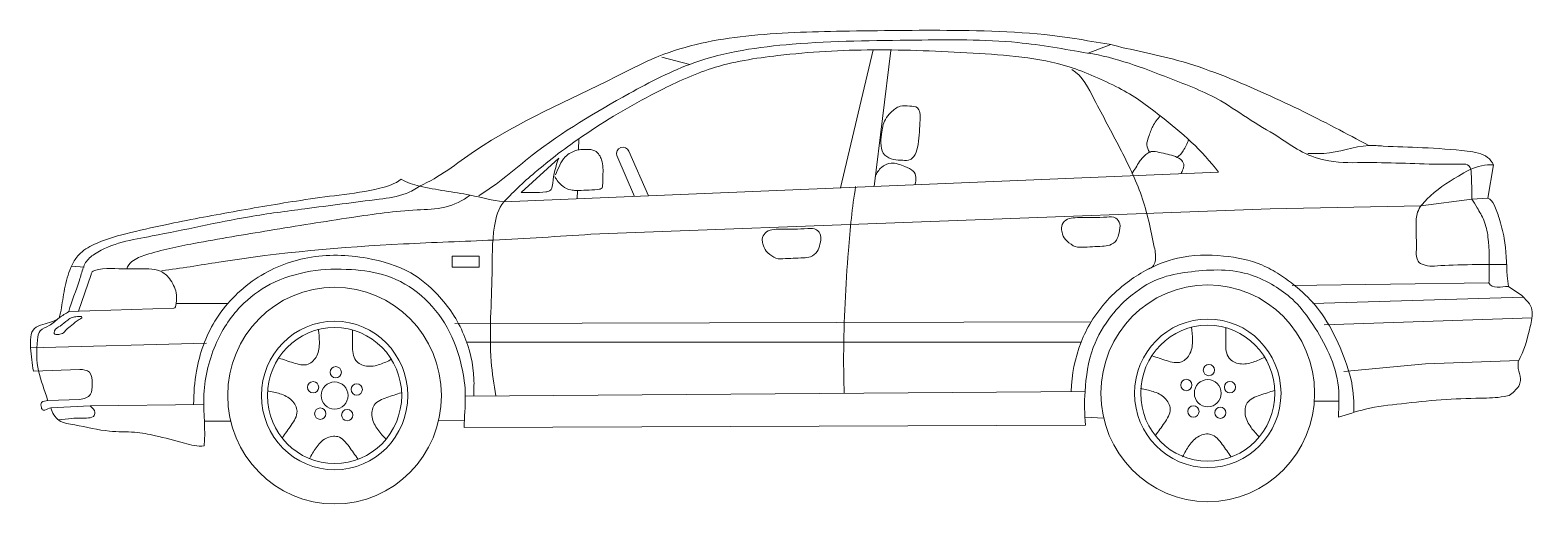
# Model space of a CAD drawing. Header units: millimetres. Extents: x -71 to 10084, y -63 to 6230.
# Drawn here: x 5835.719 to 5840.211, y 4080.267 to 4081.683 of the extents above; entities that cross this region are included whole.
import ezdxf

# ---------------------------------------------------------------- set-up
doc = ezdxf.new("R2010")
doc.units = ezdxf.units.MM
doc.layers.add('VISTA LEJOS', color=8, linetype='Continuous', lineweight=5, true_color=0x7a8581)

# ---------------------------------------------------------------- blocks, each defined once
blk = doc.blocks.new('auto costado')
for p, q in [((250.8039, 126.3233), (250.7061, 125.9107)), ((250.8565, 126.3209), (250.8071, 125.9149)), ((251.4463, 126.3137), (251.5147, 126.3389)), ((250.1723, 126.3017), (250.256, 126.2799)), ((249.9245, 126.0578), (249.9235, 126.0243)), ((249.8643, 125.9991), (249.7518, 125.8967)), ((250.091, 125.8853), (250.0382, 126.0074)), ((250.1328, 125.887), (250.0737, 126.0206)), ((249.7, 125.8691), (251.8361, 125.9574)), ((252.6586, 125.9798), (252.6415, 125.8796)), ((249.92, 125.9033), (249.9192, 125.8782)), ((252.593, 125.8767), (252.4411, 125.8574)), ((252.6415, 125.8796), (252.593, 125.8767)), ((249.9603, 125.7719), (251.9904, 125.8477)), ((251.9904, 125.8477), (252.4411, 125.8574)), ((249.5462, 125.6738), (249.5462, 125.7065)), ((249.5462, 125.7065), (249.6267, 125.7065)), ((249.6267, 125.7065), (249.6267, 125.6738)), ((248.4095, 125.6767), (248.4463, 125.6733)), ((248.4665, 125.6515), (248.4285, 125.5419)), ((249.6267, 125.6738), (249.5462, 125.6738)), ((252.0568, 125.6193), (252.6445, 125.6266)), ((252.7025, 125.616), (252.7425, 125.589)), ((248.7142, 125.5511), (248.3999, 125.541)), ((248.8748, 125.5647), (248.7209, 125.5647)), ((252.1186, 125.5654), (252.7469, 125.5843)), ((252.7425, 125.589), (252.7615, 125.5688)), ((249.5535, 125.5056), (251.4556, 125.5106)), ((252.1519, 125.5018), (252.7733, 125.5221)), ((248.8112, 125.4461), (248.2862, 125.4325)), ((251.4255, 125.4496), (249.5884, 125.4496)), ((248.2941, 125.3632), (248.4329, 125.3683)), ((252.2109, 125.362), (252.4552, 125.3852)), ((252.4552, 125.3852), (252.7339, 125.3946)), ((248.4329, 125.2785), (248.337, 125.2749)), ((249.5851, 125.2884), (251.4373, 125.3019)), ((248.4634, 125.2597), (248.3464, 125.2529)), ((248.8031, 125.2629), (248.4634, 125.2597)), ((252.1227, 125.2734), (252.1963, 125.2734)), ((248.884, 125.2139), (248.805, 125.2139)), ((249.5052, 125.2153), (249.5822, 125.2146)), ((251.439, 125.2019), (249.5818, 125.1949)), ((251.437, 125.2254), (251.4934, 125.222))]:
    blk.add_line(p, q)
for centre, major_axis, start_param, end_param in [((250.0562, 126.0129), (0, 0.0193), -1.160993, 1.882563), ((249.1944, 125.29), (0, 0.324), -1.570796, 4.712389), ((251.8042, 125.2968), (0, 0.324), -1.570796, 4.712389), ((249.1944, 125.29), (0, 0.222), 4.712389, 10.995574), ((251.8042, 125.2968), (0, 0.222), 4.712389, 10.995574), ((249.1944, 125.29), (0, 0.2034), -1.570796, 4.712389), ((251.8042, 125.2968), (0, 0.2034), -1.570796, 4.712389), ((249.1978, 125.3595), (0, 0.017), 4.712389, 10.995574), ((251.8075, 125.3662), (0, 0.017), 4.712389, 10.995574), ((249.1303, 125.3147), (0, 0.017), 4.712389, 10.995574), ((249.1944, 125.29), (0, 0.0407), 4.712389, 10.995574), ((249.2606, 125.3083), (0, 0.017), 4.712389, 10.995574), ((251.7401, 125.3215), (0, 0.017), -1.570796, 4.712389), ((251.8042, 125.2968), (0, 0.0407), 4.712389, 10.995574), ((251.8704, 125.315), (0, 0.017), 4.712389, 10.995574), ((249.1515, 125.2358), (0, 0.017), 4.712389, 10.995574), ((249.232, 125.2318), (0, 0.017), 4.712389, 10.995574), ((251.7612, 125.2425), (0, 0.017), 4.712389, 10.995574), ((251.8417, 125.2386), (0, 0.017), 4.712389, 10.995574)]:
    blk.add_ellipse(centre, major_axis=major_axis, ratio=0.985724, start_param=start_param, end_param=end_param)
for points, knots in [([(249.4484, 125.9161), (249.5078, 125.942), (249.6852, 126.0859), (249.9369, 126.1896), (250.199, 126.3284), (250.4311, 126.3733), (250.7272, 126.3797), (251.0549, 126.3841), (251.3222, 126.3751), (251.4749, 126.345), (251.5093, 126.3403)], [0, 0, 0, 0, 0.194149, 0.671049, 0.81115, 1.078546, 1.368237, 1.700625, 2.062487, 2.16666, 2.16666, 2.16666, 2.16666]), ([(249.625, 125.8871), (249.6821, 125.9218), (249.818, 126.0445), (250.0357, 126.1736), (250.2903, 126.3076), (250.586, 126.3497), (250.9094, 126.3515), (251.2056, 126.3564), (251.3756, 126.3256), (251.4447, 126.3136)], [0, 0, 0, 0, 0.199834, 0.541412, 0.755316, 1.054523, 1.422963, 1.729122, 1.939463, 1.939463, 1.939463, 1.939463]), ([(249.7, 125.8691), (249.7313, 125.9021), (249.8105, 125.975), (249.9648, 126.0902), (250.14, 126.1915), (250.3298, 126.2793), (250.5468, 126.3135), (250.8087, 126.3283), (251.0988, 126.315), (251.3519, 126.2975), (251.49, 126.2337), (251.538, 126.2094)], [0, 0, 0, 0, 0.135408, 0.319946, 0.573768, 0.739841, 0.941959, 1.227004, 1.526058, 1.815863, 1.976602, 1.976602, 1.976602, 1.976602]), ([(251.4447, 126.3136), (251.5293, 126.3013), (251.6621, 126.2488), (251.8285, 126.1855), (251.9327, 126.1109), (252.0163, 126.0641), (252.0881, 126.013), (252.1758, 125.9835), (252.3185, 125.9893), (252.4542, 125.9803), (252.5515, 125.9819), (252.5743, 125.9815), (252.5752, 125.9815)], [0, 0, 0, 0, 6.575681, 10.86028, 13.616545, 16.340605, 18.21283, 20.346462, 23.293515, 29.122467, 30.77875, 30.849234, 30.849234, 30.849234, 30.849234]), ([(251.5093, 126.3403), (251.5772, 126.3226), (251.7347, 126.2948), (251.959, 126.2028), (252.147, 126.112), (252.2519, 126.0549), (252.2855, 126.0373)], [0, 0, 0, 0, 0.2102399, 0.4780442, 0.7218551, 0.8352052, 0.8352052, 0.8352052, 0.8352052]), ([(251.3981, 126.2646), (251.4296, 126.2451), (251.4735, 126.1567), (251.5408, 126.0333), (251.6127, 125.8882), (251.6367, 125.7721), (251.6514, 125.6994), (251.6399, 125.6712), (251.625, 125.6681), (251.6181, 125.6636)], [0, 0, 0, 0, 0.1108819, 0.2733562, 0.428379, 0.58366, 0.6267247, 0.6427525, 0.6673656, 0.6673656, 0.6673656, 0.6673656]), ([(251.538, 126.2094), (251.5823, 126.1873), (251.6871, 126.1085), (251.7884, 126.0231), (251.8361, 125.9574)], [0, 0, 0, 0, 0.1482232, 0.3895153, 0.3895153, 0.3895153, 0.3895153]), ([(250.8405, 126.1154), (250.8445, 126.1234), (250.8579, 126.1383), (250.8826, 126.1584), (250.911, 126.1549), (250.9364, 126.1546), (250.9464, 126.131), (250.9421, 126.0912), (250.9416, 126.0462), (250.9299, 126.0078), (250.9132, 125.9916), (250.8901, 125.9936), (250.8647, 125.9941), (250.8242, 126.011), (250.8268, 126.0675), (250.8338, 126.1019), (250.8405, 126.1154)], [0, 0, 0, 0, 0.0264724, 0.0593557, 0.0883219, 0.1117323, 0.1265242, 0.1568383, 0.2302416, 0.2592809, 0.2729606, 0.295807, 0.3235233, 0.351887, 0.4147338, 0.4596819, 0.4596819, 0.4596819, 0.4596819]), ([(251.6619, 126.1261), (251.6537, 126.1161), (251.6388, 126.0967), (251.6288, 126.0664), (251.619, 126.0389), (251.6259, 126.0245), (251.6299, 126.0173)], [0.432568, 0.432568, 0.432568, 0.432568, 1.406839, 2.277437, 2.885273, 3.491081, 3.491081, 3.491081, 3.491081]), ([(251.713, 126.0018), (251.7196, 126.0072), (251.7338, 126.0237), (251.7431, 126.043), (251.747, 126.055)], [0.539709, 0.539709, 0.539709, 0.539709, 1.187323, 2.120242, 2.120242, 2.120242, 2.120242]), ([(249.7518, 125.8967), (249.7764, 125.8971), (249.8033, 125.8957), (249.8333, 125.9), (249.8449, 125.9066), (249.8473, 125.9456), (249.8551, 125.9752), (249.8643, 125.9991)], [0, 0, 0, 0, 0.07375, 0.0798549, 0.0913708, 0.1100312, 0.1858469, 0.1858469, 0.1858469, 0.1858469]), ([(249.8545, 125.9498), (249.8588, 125.9596), (249.8665, 125.9783), (249.8801, 126.003), (249.9015, 126.0173), (249.9235, 126.0259), (249.9479, 126.0256), (249.9711, 126.0254), (249.9859, 126.0102), (249.9979, 125.9852), (249.9963, 125.9522), (249.9961, 125.9257), (249.9944, 125.9074), (249.96, 125.9039), (249.9329, 125.903), (249.8963, 125.9036), (249.8724, 125.9166), (249.8582, 125.9333), (249.8528, 125.9443)], [0, 0, 0, 0, 0.0317433, 0.0604987, 0.081249, 0.1073256, 0.1297405, 0.154608, 0.1731493, 0.1890097, 0.2366222, 0.2650094, 0.2722877, 0.2855836, 0.3511672, 0.3664957, 0.3931134, 0.4295184, 0.4295184, 0.4295184, 0.4295184]), ([(251.577, 125.9541), (251.5864, 125.9644), (251.5967, 125.9876), (251.6165, 126.0099), (251.6376, 126.0222), (251.668, 126.0144), (251.6987, 126.0089), (251.7262, 125.9958), (251.7342, 125.9796), (251.7299, 125.9656), (251.7261, 125.9576), (251.7236, 125.9527)], [0, 0, 0, 0, 1.068823, 1.888584, 2.250321, 2.872917, 4.154871, 4.723602, 5.134012, 5.382403, 5.802348, 5.802348, 5.802348, 5.802348]), ([(252.1034, 126.0136), (252.1192, 126.0134), (252.1809, 126.0099), (252.2542, 126.0416), (252.3534, 126.0334), (252.4514, 126.0318), (252.5466, 126.025), (252.6119, 126.0161), (252.6419, 126.0048), (252.6537, 125.988), (252.6586, 125.9798)], [0, 0, 0, 0, 0.0475378, 0.1841145, 0.2273787, 0.3444179, 0.4788809, 0.5126417, 0.5428521, 0.5711987, 0.5711987, 0.5711987, 0.5711987]), ([(250.8102, 125.9456), (250.8149, 125.9554), (250.8261, 125.9744), (250.8618, 125.9903), (250.8937, 125.9761), (250.9334, 125.9612), (250.9329, 125.9364), (250.929, 125.9199)], [0, 0, 0, 0, 0.823966, 1.632073, 2.725932, 3.445774, 4.589488, 4.589488, 4.589488, 4.589488]), ([(252.6586, 125.9798), (252.6466, 125.9801), (252.6087, 125.9779), (252.5402, 125.9398), (252.4745, 125.8964), (252.4273, 125.8421), (252.4259, 125.787), (252.4289, 125.7413), (252.4264, 125.703), (252.4353, 125.6855), (252.4484, 125.6812), (252.466, 125.6753), (252.5197, 125.6813), (252.6473, 125.6824), (252.6974, 125.6816)], [0, 0, 0, 0, 0.929717, 2.873463, 5.858141, 7.062391, 8.092997, 9.887732, 10.596022, 10.968054, 11.262715, 11.617819, 12.373925, 15.847504, 15.847504, 15.847504, 15.847504]), ([(252.5905, 125.9662), (252.5921, 125.9476), (252.5931, 125.9178), (252.5936, 125.8879), (252.593, 125.8767)], [0, 0, 0, 0, 0.05524256, 0.08827152, 0.08827152, 0.08827152, 0.08827152]), ([(248.3712, 125.5227), (248.3773, 125.5424), (248.3822, 125.5858), (248.3935, 125.6389), (248.4091, 125.6819), (248.4313, 125.7178), (248.4883, 125.7508), (248.5767, 125.7764), (248.7163, 125.8071), (248.8909, 125.84), (249.0638, 125.8699), (249.2108, 125.8899), (249.3121, 125.9021), (249.3753, 125.9225), (249.3936, 125.9367)], [0, 0, 0, 0, 0.061266, 0.128131, 0.160397, 0.196547, 0.250792, 0.351251, 0.472947, 0.678896, 0.88397, 0.999391, 1.123095, 1.19203, 1.19203, 1.19203, 1.19203]), ([(249.4484, 125.9161), (249.4361, 125.907), (249.398, 125.8861), (249.2802, 125.8709), (249.1247, 125.8508), (248.8965, 125.821), (248.6894, 125.771), (248.5159, 125.7449), (248.4518, 125.6942), (248.4405, 125.665), (248.4269, 125.6154), (248.4086, 125.5728), (248.3999, 125.541)], [0, 0, 0, 0, 0.045631, 0.127615, 0.351821, 0.51901, 0.81546, 0.995799, 1.032456, 1.048911, 1.08748, 1.18523, 1.18523, 1.18523, 1.18523]), ([(249.3936, 125.9367), (249.4102, 125.9264), (249.4792, 125.9057), (249.5833, 125.8962), (249.6661, 125.8728), (249.7, 125.8691)], [0, 0, 0, 0, 0.0584136, 0.2119005, 0.314293, 0.314293, 0.314293, 0.314293]), ([(250.7517, 125.9153), (250.7415, 125.8519), (250.7253, 125.6831), (250.7141, 125.4765), (250.7163, 125.334), (250.7173, 125.2966)], [0, 0, 0, 0, 4.872633, 12.847753, 15.684022, 15.684022, 15.684022, 15.684022]), ([(248.5734, 125.6682), (248.5753, 125.677), (248.5923, 125.6975), (248.6623, 125.7228), (248.8005, 125.7504), (249.0063, 125.7848), (249.2282, 125.8205), (249.4028, 125.8454), (249.5249, 125.8473), (249.5773, 125.8723), (249.5995, 125.889)], [0, 0, 0, 0, 0.026421, 0.072783, 0.220421, 0.449411, 0.698205, 0.894498, 0.978523, 1.061546, 1.061546, 1.061546, 1.061546]), ([(249.7, 125.8691), (249.6833, 125.8494), (249.6637, 125.7738), (249.668, 125.6148), (249.6527, 125.4434), (249.6702, 125.3231), (249.6765, 125.289)], [0, 0, 0, 0, 1.970574, 5.590875, 12.209584, 14.84005, 14.84005, 14.84005, 14.84005]), ([(252.593, 125.8767), (252.5997, 125.8692), (252.611, 125.8476), (252.6329, 125.8123), (252.6472, 125.7435), (252.6447, 125.6807), (252.6457, 125.6347), (252.6445, 125.6266)], [0, 0, 0, 0, 0.029762, 0.0718421, 0.1227544, 0.2339451, 0.2580334, 0.2580334, 0.2580334, 0.2580334]), ([(252.6415, 125.8796), (252.6502, 125.8778), (252.6638, 125.8545), (252.6772, 125.8151), (252.6964, 125.7438), (252.6972, 125.6855), (252.6987, 125.6482)], [0, 0, 0, 0, 0.026456, 0.0682633, 0.1300036, 0.2405112, 0.2405112, 0.2405112, 0.2405112]), ([(251.4017, 125.738), (251.4092, 125.7328), (251.4411, 125.7338), (251.4761, 125.7354), (251.5125, 125.7377), (251.533, 125.7529), (251.5397, 125.7777), (251.5446, 125.8016), (251.5292, 125.8255), (251.482, 125.8217), (251.4358, 125.8222), (251.3781, 125.8215), (251.3652, 125.7939), (251.3689, 125.7748), (251.3773, 125.753), (251.3935, 125.7436), (251.4017, 125.738)], [0, 0, 0, 0, 0.0271591, 0.0882528, 0.1100471, 0.1348935, 0.1579529, 0.1844903, 0.2047032, 0.231634, 0.3133176, 0.3604554, 0.3804606, 0.3938066, 0.4175119, 0.4470031, 0.4470031, 0.4470031, 0.4470031]), ([(248.6778, 125.6635), (248.7349, 125.6697), (248.9736, 125.7127), (249.3052, 125.7414), (249.6767, 125.754), (249.8634, 125.7655), (249.9603, 125.7719)], [0, 0, 0, 0, 0.172393, 0.726794, 0.996269, 1.287707, 1.287707, 1.287707, 1.287707]), ([(250.5076, 125.7035), (250.5151, 125.6983), (250.547, 125.6993), (250.582, 125.7009), (250.6184, 125.7032), (250.6389, 125.7184), (250.6456, 125.7431), (250.6505, 125.7671), (250.6351, 125.791), (250.5879, 125.7872), (250.5417, 125.7877), (250.484, 125.787), (250.4711, 125.7594), (250.4748, 125.7403), (250.4832, 125.7184), (250.4994, 125.709), (250.5076, 125.7035)], [0, 0, 0, 0, 0.0271591, 0.0882528, 0.1100471, 0.1348935, 0.1579529, 0.1844903, 0.2047032, 0.231634, 0.3133176, 0.3604554, 0.3804606, 0.3938066, 0.4175119, 0.4470031, 0.4470031, 0.4470031, 0.4470031]), ([(248.7731, 125.2632), (248.7731, 125.2966), (248.7794, 125.3833), (248.829, 125.5232), (248.9496, 125.6472), (249.115, 125.7148), (249.2792, 125.7093), (249.4155, 125.6693), (249.5159, 125.5862), (249.587, 125.4778), (249.6134, 125.3677), (249.6107, 125.3055), (249.6101, 125.2885)], [0, 0, 0, 0, 2.537488, 6.565615, 10.992391, 15.341193, 19.88856, 23.415225, 26.040442, 29.690485, 33.12115, 34.408338, 34.408338, 34.408338, 34.408338]), ([(251.3958, 125.3024), (251.397, 125.3525), (251.4118, 125.4258), (251.4674, 125.5392), (251.5361, 125.6126), (251.6277, 125.6719), (251.724, 125.71), (251.845, 125.7124), (251.9498, 125.6916), (252.0519, 125.6346), (252.1407, 125.5549), (252.2009, 125.4354), (252.2375, 125.3362), (252.2415, 125.2692), (252.2411, 125.2396)], [0, 0, 0, 0, 3.798264, 5.523468, 9.580512, 11.250675, 13.879504, 17.411853, 20.422658, 21.96265, 26.35286, 29.261468, 32.081839, 34.313064, 34.313064, 34.313064, 34.313064]), ([(248.7142, 125.5511), (248.7192, 125.5513), (248.7224, 125.5738), (248.7229, 125.6008), (248.7052, 125.6384), (248.6749, 125.6652), (248.6285, 125.6703), (248.5629, 125.666), (248.5073, 125.6736), (248.4683, 125.6607), (248.4675, 125.6543), (248.4665, 125.6515)], [0, 0, 0, 0, 0.0149443, 0.0470149, 0.0933476, 0.1278066, 0.1635523, 0.2287673, 0.3258829, 0.3333596, 0.3423567, 0.3423567, 0.3423567, 0.3423567]), ([(248.8049, 125.1395), (248.8092, 125.1873), (248.7938, 125.2894), (248.8274, 125.4374), (248.9019, 125.5553), (249.0041, 125.6311), (249.1206, 125.6668), (249.2396, 125.67), (249.3559, 125.6536), (249.4592, 125.5939), (249.5371, 125.4963), (249.5749, 125.3892), (249.5891, 125.2869), (249.5816, 125.2261), (249.5818, 125.1949)], [0, 0, 0, 0, 0.142001, 0.301275, 0.437531, 0.547526, 0.673904, 0.796076, 0.903014, 1.022038, 1.143149, 1.266339, 1.354124, 1.446307, 1.446307, 1.446307, 1.446307]), ([(251.439, 125.2019), (251.4353, 125.235), (251.4352, 125.3131), (251.4519, 125.4288), (251.5091, 125.5259), (251.5803, 125.5985), (251.6628, 125.6471), (251.7565, 125.6612), (251.8451, 125.6687), (251.9307, 125.6557), (252.0011, 125.6211), (252.0636, 125.5767), (252.1159, 125.5096), (252.1649, 125.427), (252.1993, 125.329), (252.1964, 125.2592), (252.1947, 125.2251)], [0, 0, 0, 0, 0.098573, 0.23054, 0.339595, 0.426257, 0.532295, 0.618409, 0.708027, 0.798738, 0.873603, 0.941194, 1.025798, 1.12377, 1.226385, 1.327496, 1.327496, 1.327496, 1.327496]), ([(252.6445, 125.6266), (252.6469, 125.6176), (252.6735, 125.6112), (252.6914, 125.6161), (252.7025, 125.616)], [0, 0, 0, 0, 0.02763182, 0.06096241, 0.06096241, 0.06096241, 0.06096241]), ([(252.7615, 125.5688), (252.7677, 125.5632), (252.778, 125.5377), (252.7633, 125.4757), (252.7499, 125.4233), (252.7319, 125.391)], [0, 0, 0, 0, 0.025053, 0.0746705, 0.1843208, 0.1843208, 0.1843208, 0.1843208]), ([(248.3712, 125.5227), (248.3579, 125.511), (248.3311, 125.5055), (248.2841, 125.4895), (248.2847, 125.4252), (248.2907, 125.3863), (248.2941, 125.3632)], [0, 0, 0, 0, 0.0526741, 0.0803486, 0.1383387, 0.207337, 0.207337, 0.207337, 0.207337]), ([(248.3999, 125.541), (248.3908, 125.5342), (248.3686, 125.524), (248.346, 125.4976), (248.3106, 125.4886), (248.3024, 125.4329), (248.3038, 125.3638), (248.3278, 125.3059), (248.3368, 125.2756), (248.337, 125.2749)], [0, 0, 0, 0, 0.869044, 1.837975, 2.625282, 3.343717, 5.702266, 7.993078, 8.052881, 8.052881, 8.052881, 8.052881]), ([(248.3577, 125.4837), (248.3598, 125.4906), (248.3777, 125.4984), (248.3923, 125.5129), (248.4106, 125.5251), (248.4224, 125.5256), (248.4414, 125.5279), (248.4369, 125.5194), (248.4239, 125.5156), (248.411, 125.5002), (248.3935, 125.4896), (248.3857, 125.4777), (248.3772, 125.4745), (248.3695, 125.4728), (248.3625, 125.4715), (248.3541, 125.475), (248.3569, 125.4809), (248.3577, 125.4837)], [0, 0, 0, 0, 0.0213176, 0.0500376, 0.0658035, 0.0816867, 0.0949923, 0.0978326, 0.106188, 0.1339776, 0.1553462, 0.1670296, 0.1744289, 0.181829, 0.1907378, 0.1960461, 0.2046074, 0.2046074, 0.2046074, 0.2046074]), ([(249.0283, 125.4019), (249.0427, 125.3975), (249.0696, 125.3874), (249.115, 125.3752), (249.1462, 125.4094), (249.1504, 125.4489), (249.1474, 125.4753), (249.1455, 125.4881)], [0, 0, 0, 0, 0.045103, 0.0896794, 0.1255747, 0.1660186, 0.2042174, 0.2042174, 0.2042174, 0.2042174]), ([(249.2479, 125.4849), (249.2483, 125.4696), (249.2472, 125.4405), (249.2498, 125.393), (249.2915, 125.3735), (249.3298, 125.3816), (249.3536, 125.3927), (249.365, 125.3985)], [0, 0, 0, 0, 0.045103, 0.0896794, 0.1255747, 0.1660186, 0.2042174, 0.2042174, 0.2042174, 0.2042174]), ([(251.638, 125.4086), (251.6524, 125.4042), (251.6794, 125.3942), (251.7247, 125.382), (251.7559, 125.4162), (251.7601, 125.4556), (251.7571, 125.4821), (251.7552, 125.4948)], [0, 0, 0, 0, 0.045103, 0.0896794, 0.1255747, 0.1660186, 0.2042174, 0.2042174, 0.2042174, 0.2042174]), ([(251.8577, 125.4916), (251.858, 125.4764), (251.857, 125.4473), (251.8595, 125.3998), (251.9013, 125.3802), (251.9395, 125.3884), (251.9634, 125.3994), (251.9748, 125.4052)], [0, 0, 0, 0, 0.045103, 0.0896794, 0.1255747, 0.1660186, 0.2042174, 0.2042174, 0.2042174, 0.2042174]), ([(248.4329, 125.3683), (248.4428, 125.3675), (248.4693, 125.3642), (248.4696, 125.3257), (248.4704, 125.2889), (248.4446, 125.2795), (248.4329, 125.2785)], [0, 0, 0, 0, 0.0296287, 0.0656914, 0.0961757, 0.1313246, 0.1313246, 0.1313246, 0.1313246]), ([(252.7319, 125.391), (252.7322, 125.3843), (252.7299, 125.3667), (252.7406, 125.3451), (252.7372, 125.3211), (252.7238, 125.3069), (252.7106, 125.2909), (252.6729, 125.2832), (252.6043, 125.282), (252.5011, 125.2789), (252.3867, 125.266), (252.2826, 125.255), (252.2217, 125.2331), (252.1947, 125.2251)], [0, 0, 0, 0, 0.0199456, 0.0510591, 0.0683917, 0.0873944, 0.1082362, 0.1280869, 0.1986029, 0.3165921, 0.4359817, 0.5446235, 0.6289635, 0.6289635, 0.6289635, 0.6289635]), ([(249.0382, 125.1642), (249.0468, 125.1768), (249.0645, 125.1997), (249.09, 125.2397), (249.0676, 125.2804), (249.0319, 125.2966), (249.0062, 125.3019), (248.9936, 125.304)], [0, 0, 0, 0, 0.045103, 0.0896794, 0.1255747, 0.1660186, 0.2042174, 0.2042174, 0.2042174, 0.2042174]), ([(249.3937, 125.2986), (249.3795, 125.2936), (249.3519, 125.2856), (249.3081, 125.2684), (249.3027, 125.2221), (249.3221, 125.1877), (249.3399, 125.1681), (249.3488, 125.159)], [0, 0, 0, 0, 0.045103, 0.0896794, 0.1255747, 0.1660186, 0.2042174, 0.2042174, 0.2042174, 0.2042174]), ([(251.648, 125.171), (251.6565, 125.1835), (251.6743, 125.2065), (251.6997, 125.2464), (251.6773, 125.2871), (251.6416, 125.3034), (251.6159, 125.3086), (251.6034, 125.3107)], [0, 0, 0, 0, 0.045103, 0.0896794, 0.1255747, 0.1660186, 0.2042174, 0.2042174, 0.2042174, 0.2042174]), ([(252.0034, 125.3054), (251.9892, 125.3003), (251.9616, 125.2923), (251.9179, 125.2752), (251.9124, 125.2289), (251.9319, 125.1945), (251.9496, 125.1749), (251.9586, 125.1657)], [0, 0, 0, 0, 0.045103, 0.0896794, 0.1255747, 0.1660186, 0.2042174, 0.2042174, 0.2042174, 0.2042174]), ([(248.337, 125.2749), (248.3307, 125.2744), (248.316, 125.2733), (248.3163, 125.2558), (248.3217, 125.2458), (248.3337, 125.2466), (248.3401, 125.2532), (248.3464, 125.2529)], [0, 0, 0, 0, 0.01906542, 0.03366262, 0.04337606, 0.04823593, 0.06713641, 0.06713641, 0.06713641, 0.06713641]), ([(248.3464, 125.2529), (248.3502, 125.2385), (248.3688, 125.2082), (248.4382, 125.201), (248.5108, 125.1798), (248.5929, 125.1832), (248.6678, 125.1688), (248.7354, 125.1512), (248.7851, 125.1366), (248.8049, 125.1395)], [0, 0, 0, 0, 0.0441414, 0.0928321, 0.198123, 0.273445, 0.3361222, 0.4257461, 0.4855867, 0.4855867, 0.4855867, 0.4855867]), ([(248.3694, 125.2179), (248.3827, 125.2187), (248.4108, 125.2231), (248.444, 125.2228), (248.4731, 125.2229), (248.4824, 125.2447), (248.469, 125.2535), (248.4634, 125.2597)], [0, 0, 0, 0, 0.0400397, 0.0837892, 0.10477, 0.1173948, 0.1421034, 0.1421034, 0.1421034, 0.1421034]), ([(249.2641, 125.1004), (249.255, 125.1126), (249.2389, 125.1368), (249.2093, 125.1737), (249.1643, 125.1646), (249.138, 125.1352), (249.1251, 125.112), (249.1193, 125.1006)], [0, 0, 0, 0, 0.045103, 0.0896794, 0.1255747, 0.1660186, 0.2042174, 0.2042174, 0.2042174, 0.2042174]), ([(251.8738, 125.1072), (251.8647, 125.1193), (251.8487, 125.1435), (251.8191, 125.1804), (251.774, 125.1714), (251.7478, 125.142), (251.7349, 125.1188), (251.729, 125.1073)], [0, 0, 0, 0, 0.045103, 0.0896794, 0.1255747, 0.1660186, 0.2042174, 0.2042174, 0.2042174, 0.2042174])]:
    blk.add_open_spline(points, degree=3, knots=knots)
for points in [[(252.5752, 125.9815), (252.5823, 125.9805), (252.5877, 125.9735), (252.5905, 125.9662)], [(252.6987, 125.6482), (252.6994, 125.6374), (252.702, 125.6268), (252.7025, 125.616)]]:
    blk.add_open_spline(points, degree=3)

msp = doc.modelspace()

# ---------------------------------------------------------------- block references
at = {"layer": 'VISTA LEJOS'}
msp.add_blockref('auto costado', (5587.435, 3955.3007), dxfattribs=at)

doc.saveas('drawing.dxf')
